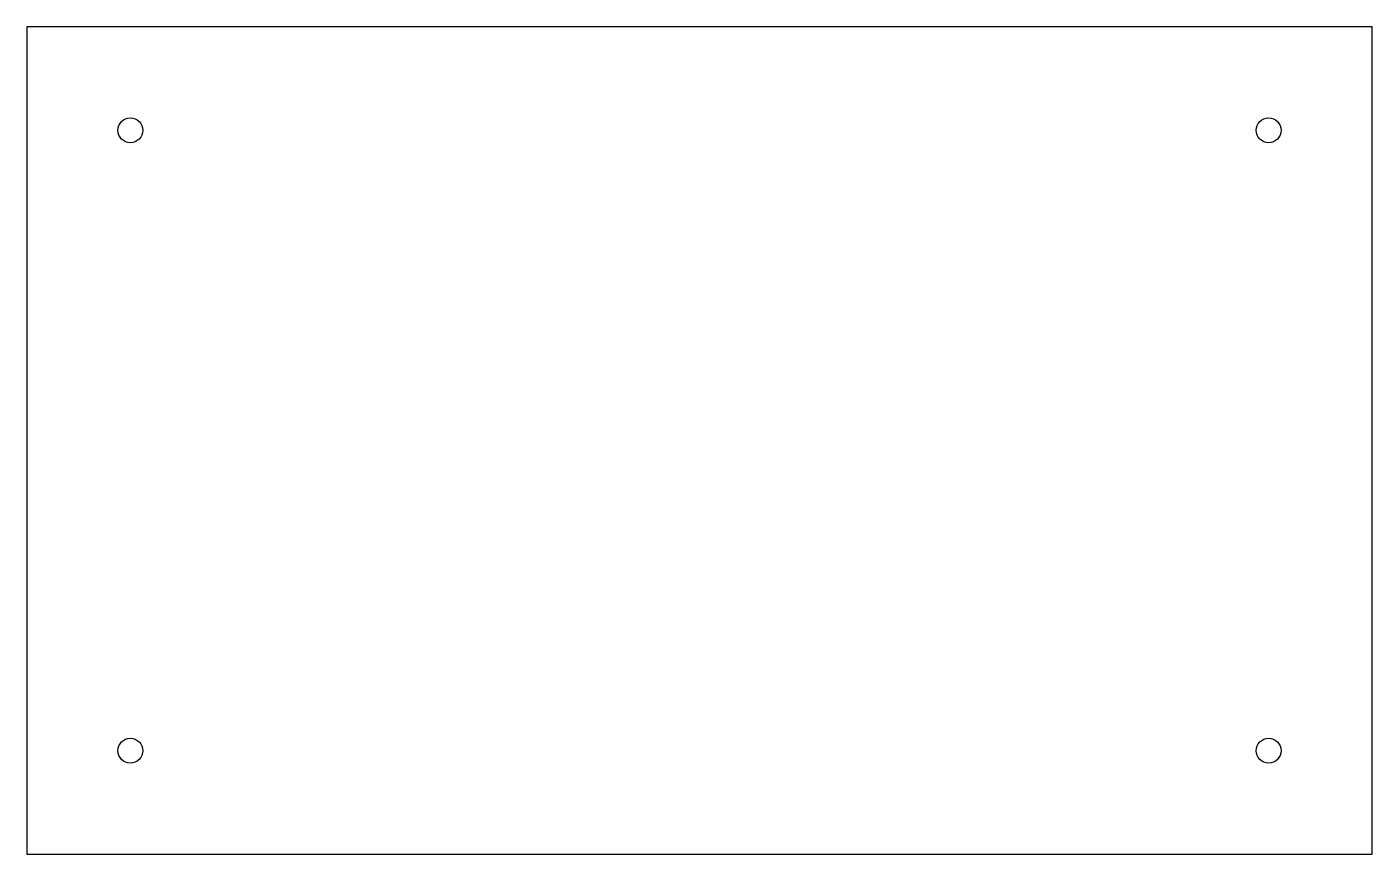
# Model space of a CAD drawing. Header units: millimetres. Extents: x 0 to 650, y 0 to 400.
import ezdxf

# ---------------------------------------------------------------- set-up
doc = ezdxf.new("R2010")
doc.units = ezdxf.units.MM

msp = doc.modelspace()

# ---------------------------------------------------------------- linework, layer by layer
msp.add_lwpolyline([(0, 0), (650, 0), (650, 400), (0, 400)], close=True)
for centre in [(50, 350), (600, 350), (50, 50), (600, 50)]:
    msp.add_circle(centre, 6)

doc.saveas('drawing.dxf')
